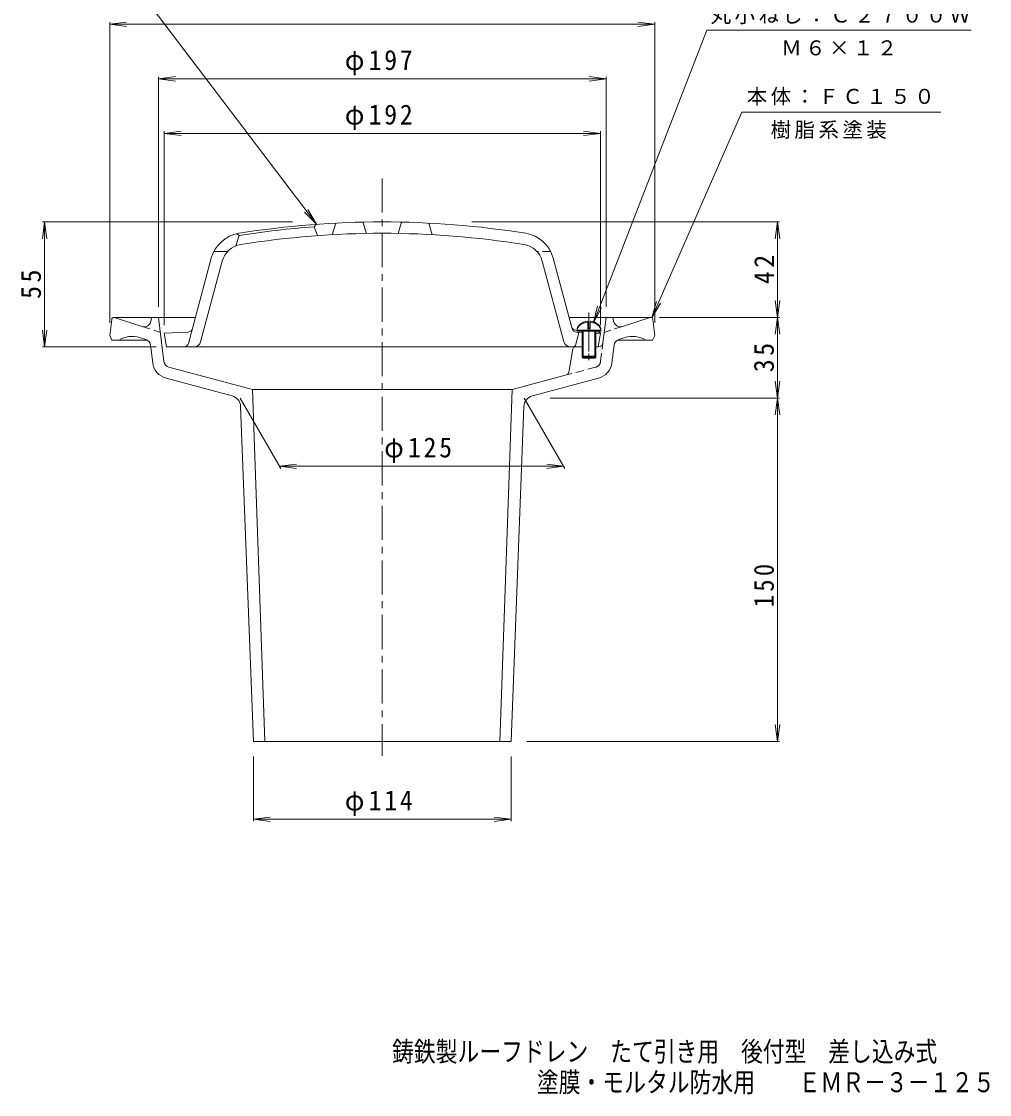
# Model space of a CAD drawing. Units: millimetres, scale not verified. Extents: x -275 to 227, y -346 to 379.
# Drawn here: x -198.8 to 227.3, y -345.6 to 126.5 of the extents above; entities that cross this region are included whole.
import ezdxf
from ezdxf.enums import TextEntityAlignment as Align

# ---------------------------------------------------------------- set-up
doc = ezdxf.new("R2010")
doc.units = ezdxf.units.MM
doc.header["$LTSCALE"] = 3
doc.linetypes.add('CHAIN1', pattern=[8, 5, -1, 1, -1])
doc.linetypes.add('DASHED1', pattern=[1.8, 1.2, -0.6])
for name, color, linetype, lineweight in [('0-0_通り芯', 3, 'Continuous', 9), ('0-2_仕上', 6, 'Continuous', 9), ('0-3_建具', 6, 'Continuous', 9), ('0-4_その他', 7, 'Continuous', 9), ('0-5_寸法', 7, 'Continuous', 9)]:
    doc.layers.add(name, color=color, linetype=linetype, lineweight=lineweight)
doc.layers.add('F-4_F-4ﾚｲﾔ', color=6, linetype='Continuous')
doc.styles.add('ＭＳ ゴシック', font='')
doc.styles.get('ＭＳ ゴシック').set_extended_font_data('MS Gothic')

msp = doc.modelspace()

# ---------------------------------------------------------------- linework, layer by layer
at = {"layer": '0-0_通り芯', "linetype": 'CHAIN1'}
for p, q in [((-39.989, 57.381), (-39.989, -196.571)), ((51.011, -3.772), (51.011, -22.476))]:
    msp.add_line(p, q, dxfattribs=at)
at = {"layer": '0-0_通り芯'}
for p, q in [((-159.099, -4.58), (-159.989, -11.704)), ((-158.106, -3.704), (-122.248, -3.704)), ((-157.989, -3.704), (-145.701, -7.697)), ((-141.489, -3.704), (-141.832, -5.428)), ((-136.111, -23.077), (-138.489, -3.704)), ((78.128, -3.704), (42.269, -3.704)), ((57.13, -14.948), (58.511, -3.704)), ((61.511, -3.704), (61.853, -5.428)), ((78.011, -3.704), (65.723, -7.697)), ((79.12, -4.58), (80.011, -11.704)), ((-159.989, -11.704), (-158.989, -13.704)), ((-143.56, -13.704), (-158.989, -13.704)), ((-144.071, -13.484), (-146.802, -12.597)), ((63.581, -13.704), (79.011, -13.704)), ((64.093, -13.484), (66.823, -12.597)), ((80.011, -11.704), (79.011, -13.704)), ((-142.021, -15.972), (-141.073, -23.686)), ((42.168, -27.849), (43.872, -17.541)), ((44.859, -16.705), (48.011, -16.705)), ((54.011, -16.705), (55.145, -16.705)), ((62.042, -15.972), (61.095, -23.686)), ((-133.909, -25.609), (-97.139, -35.462)), ((-106.051, -38.25), (-135.204, -30.439)), ((41.077, -29.053), (17.161, -35.462)), ((26.073, -38.25), (55.225, -30.439)), ((-97.139, -35.462), (-91.739, -190.262)), ((17.161, -35.462), (-97.139, -35.462)), ((17.161, -35.462), (11.761, -190.262)), ((-102.349, -42.889), (-96.739, -190.262)), ((22.37, -42.889), (16.761, -190.262)), ((16.761, -190.262), (-96.739, -190.262))]:
    msp.add_line(p, q, dxfattribs=at)
at = {"layer": '0-0_通り芯', "linetype": 'DASHED1'}
for p, q in [((-145.701, -7.697), (-137.679, -10.304)), ((65.723, -7.697), (57.7, -10.304)), ((56.132, -23.077), (57.13, -14.948)), ((53.931, -25.609), (41.077, -29.053))]:
    msp.add_line(p, q, dxfattribs=at)
at = {"layer": '0-0_通り芯'}
for centre, radius, start, end in [((-158.106, -4.704), 1, 90, 172.87604), ((78.128, -4.704), 1, 7.12396, 90), ((-144.774, -4.844), 3, 251.99994, 348.7693), ((64.796, -4.844), 3, 191.2307, 288.00006), ((-150.201, -23.058), 11, 72.00012, 121.74939), ((-144.998, -16.337), 3, 6.99995, 72), ((65.02, -16.337), 3, 107.99954, 172.99998), ((70.222, -23.058), 11, 58.25061, 107.99988), ((44.859, -17.705), 1, 90, 170.61281), ((55.145, -14.705), 2, 270, 353.00002), ((-133.133, -22.711), 3, 186.99896, 254.99934), ((-133.133, -22.711), 8, 186.99896, 254.99934), ((40.689, -27.604), 1.5, 284.99974, 350.61266), ((53.154, -22.711), 8, 285.00066, 353.00104), ((-107.345, -43.08), 5, 2.17986, 75.00003), ((27.367, -43.08), 5, 105.00008, 177.82016)]:
    msp.add_arc(centre, radius, start, end, dxfattribs=at)
at = {"layer": '0-0_通り芯', "linetype": 'DASHED1'}
msp.add_arc((53.154, -22.711), 3, 285.00066, 353.00104, dxfattribs=at)
at = {"layer": '0-2_仕上'}
for p, q in [((-48.489, 38.205), (-46.989, 33.233)), ((-31.489, 38.205), (-32.989, 33.233)), ((-102.989, 32.29), (-103.989, 33.118)), ((-60.489, 37.77), (-61.989, 32.682)), ((-19.489, 37.77), (-17.989, 32.682)), ((-104.489, 27.752), (-102.989, 32.29)), ((-114.133, 25.296), (-108.083, 25.296)), ((-125.334, -15.222), (-115.267, 22.348)), ((-119.959, -14.481), (-110.437, 21.054)), ((39.98, -14.481), (30.459, 21.054)), ((43.63, -8.785), (35.288, 22.348)), ((45.219, -9.297), (48.011, -9.413)), ((45.761, -9.297), (56.261, -9.297)), ((48.011, -9.297), (48.011, -20.797)), ((48.511, -9.297), (48.511, -21.297)), ((50.511, -5.415), (50.511, -8.297)), ((50.511, -8.297), (51.511, -8.297)), ((51.511, -5.415), (51.511, -8.297)), ((53.511, -9.297), (53.511, -21.297)), ((54.011, -9.297), (54.011, -20.797)), ((-125.458, -10.266), (-135.989, -10.705)), ((-135.989, -10.705), (-134.989, -16.704)), ((45.282, -15.547), (46.511, -10.309)), ((45.479, -10.266), (48.011, -10.371)), ((54.011, -9.663), (55.011, -9.705)), ((54.011, -10.621), (56.011, -10.705)), ((56.011, -10.705), (55.011, -9.705)), ((56.011, -10.705), (55.011, -16.704)), ((-134.989, -16.704), (48.011, -16.704)), ((55.011, -16.704), (54.011, -16.704)), ((48.011, -20.797), (54.011, -20.797)), ((48.011, -20.797), (48.511, -21.297)), ((48.511, -21.297), (53.511, -21.297)), ((54.011, -20.797), (53.511, -21.297))]:
    msp.add_line(p, q, dxfattribs=at)
at = {"layer": '0-2_仕上', "linetype": 'DASHED1'}
msp.add_line((34.154, 25.296), (28.104, 25.296), dxfattribs=at)
at = {"layer": '0-2_仕上', "linetype": 'CHAIN1'}
msp.add_line((51.011, -1.565), (51.011, -23.209), dxfattribs=at)
at = {"layer": '0-2_仕上'}
msp.add_lwpolyline([(-68.989, 37.243), (-69.989, 36.166), (-68.489, 32.266)], dxfattribs=at)
for centre, radius, start, end in [((-39.989, -361.705), 400, 80.91542, 99.08458), ((-100.778, 18.466), 15, 99.08466, 164.99997), ((-39.989, -361.705), 399, 94.31203, 99.08472), ((-39.989, -361.705), 395, 80.91542, 99.08459), ((20.799, 18.466), 15, 15.00003, 80.9155), ((-100.778, 18.466), 10, 99.0847, 164.99988), ((20.799, 18.466), 10, 15.00012, 80.9153), ((-125.541, -8.267), 2, 272.38673, 345.0005), ((45.303, -7.298), 2, 195.00024, 267.61327), ((45.562, -8.267), 2, 194.9995, 267.61327), ((-127.266, -14.705), 2, 270, 345.00026), ((-122.857, -13.704), 3, 270, 345.00024), ((42.878, -13.704), 3, 194.99976, 270), ((43.822, -15.204), 1.5, 270, 346.80072)]:
    msp.add_arc(centre, radius, start, end, dxfattribs=at)
for start_param, end_param in [(1.6661844, 3.1415927), (6.2831853, 7.7585936)]:
    msp.add_ellipse((51.011, -9.297), major_axis=(5.25, 0), ratio=0.7428, start_param=start_param, end_param=end_param, dxfattribs=at)
at = {"layer": '0-3_建具'}
for p, q in [((50.511, -5.823), (50.511, -8.705)), ((50.511, -8.705), (51.511, -8.705)), ((51.511, -5.823), (51.511, -8.705)), ((45.761, -9.705), (56.261, -9.705)), ((48.011, -9.705), (48.011, -21.205)), ((48.511, -9.705), (48.511, -21.705)), ((53.511, -9.705), (53.511, -21.705)), ((54.011, -9.705), (54.011, -21.205)), ((48.011, -21.205), (54.011, -21.205)), ((48.011, -21.205), (48.511, -21.705)), ((48.511, -21.705), (53.511, -21.705)), ((54.011, -21.205), (53.511, -21.705))]:
    msp.add_line(p, q, dxfattribs=at)
for start_param, end_param in [(1.6661844, 3.1415927), (6.2831853, 7.7585936)]:
    msp.add_ellipse((51.011, -9.705), major_axis=(5.25, 0), ratio=0.7428, start_param=start_param, end_param=end_param, dxfattribs=at)
at = {"layer": '0-4_その他'}
for p, q in [((-159.989, 125.256), (-152.553, 126.235)), ((-159.989, -6.113), (-159.989, 126.156)), ((-159.989, 125.256), (80.011, 125.256)), ((-159.989, 125.256), (-152.553, 124.277)), ((80.011, 125.256), (72.575, 126.235)), ((80.011, 125.256), (72.575, 124.277)), ((80.011, -6.113), (80.011, 126.156)), ((-138.489, 101.256), (-131.053, 102.235)), ((-138.489, 0.947), (-138.489, 102.156)), ((-138.489, 101.256), (58.511, 101.256)), ((-138.489, 101.256), (-131.053, 100.277)), ((58.511, 101.256), (51.075, 102.235)), ((58.511, 101.256), (51.075, 100.277)), ((58.511, 0.947), (58.511, 102.156)), ((-135.989, 77.256), (-128.553, 78.235)), ((-135.989, -7.063), (-135.989, 78.156)), ((-135.989, 77.256), (56.011, 77.256)), ((-135.989, 77.256), (-128.553, 76.277)), ((56.011, 77.256), (48.575, 78.235)), ((56.011, 77.256), (48.575, 76.277)), ((56.011, -7.063), (56.011, 78.156)), ((-188.651, 38.295), (-189.63, 30.86)), ((-79.443, 38.295), (-189.551, 38.295)), ((-188.651, -16.704), (-188.651, 38.295)), ((-188.651, 38.295), (-187.672, 30.86)), ((-0.55, 38.295), (134.911, 38.295)), ((134.011, 38.295), (133.032, 30.86)), ((134.011, -3.705), (134.011, 38.295)), ((134.011, 38.295), (134.99, 30.86)), ((78.669, -3.863), (80.753, 3.341)), ((78.669, -3.863), (82.546, 2.557)), ((134.011, -3.705), (133.032, 3.731)), ((134.011, -3.705), (134.99, 3.731)), ((82.011, -3.705), (134.911, -3.705)), ((134.011, -3.705), (133.032, -11.14)), ((134.011, -39.205), (134.011, -3.705)), ((134.011, -3.705), (134.99, -11.14)), ((-188.651, -16.704), (-189.63, -9.269)), ((-188.651, -16.704), (-187.672, -9.269)), ((-139.489, -16.704), (-189.551, -16.704)), ((134.011, -39.205), (133.032, -31.769)), ((134.011, -39.205), (134.99, -31.769)), ((-102.489, -39.204), (-84.604, -70.183)), ((22.511, -39.205), (40.396, -70.183)), ((33.916, -39.205), (134.911, -39.205)), ((134.011, -39.205), (134.99, -46.64)), ((-85.169, -69.205), (-77.733, -68.226)), ((-85.169, -69.205), (-77.733, -70.183)), ((39.831, -69.205), (32.395, -68.226)), ((134.011, -190.262), (133.032, -182.826)), ((134.011, -190.262), (134.99, -182.826)), ((23.693, -190.262), (134.911, -190.262)), ((-96.739, -196.958), (-96.739, -225.43)), ((16.761, -196.958), (16.761, -225.43)), ((-96.739, -224.53), (-89.303, -223.551)), ((-96.739, -224.53), (16.761, -224.53)), ((-96.739, -224.53), (-89.303, -225.509)), ((16.761, -224.53), (9.325, -223.551)), ((16.761, -224.53), (9.325, -225.509))]:
    msp.add_line(p, q, dxfattribs=at)
for points in [[(134.011, -190.262), (134.011, -39.205), (133.032, -46.64)], [(-85.169, -69.205), (39.831, -69.205), (32.395, -70.183)]]:
    msp.add_lwpolyline(points, dxfattribs=at)
at = {"layer": '0-5_寸法'}
for p, q in [((-146.659, 139.698), (-68.989, 37.243)), ((52.946, -6.079), (102.938, 122.681)), ((102.938, 122.681), (219.318, 122.681)), ((78.669, -3.863), (118.238, 86.559)), ((118.238, 86.559), (205.912, 86.559)), ((-68.989, 37.243), (-74.262, 42.577)), ((-68.989, 37.243), (-72.701, 43.76)), ((52.946, -6.079), (54.731, 1.205)), ((52.946, -6.079), (56.555, 0.495))]:
    msp.add_line(p, q, dxfattribs=at)

# ---------------------------------------------------------------- texts
at = {"layer": '0-4_その他', "color": 2, "char_height": 8.798, "attachment_point": 7, "style": 'ＭＳ ゴシック'}
for s, insert in [('\\T1.21;\\W0.95;φ197', (-56.489, 102.756)), ('\\T1.21;\\W0.95;φ192', (-56.489, 78.756)), ('\\T1.21;\\W0.95;φ125', (-39.169, -67.705)), ('\\T1.21;\\W0.95;φ114', (-56.489, -223.03))]:
    msp.add_mtext(s, dxfattribs=dict(at, insert=insert))
at = {"layer": '0-4_その他', "color": 2, "char_height": 8.798, "attachment_point": 7, "rotation": 90, "style": 'ＭＳ ゴシック'}
for s, insert in [('\\T1.27;\\W0.95;42', (132.511, 10.92)), ('\\T1.27;\\W0.95;55', (-190.151, 4.421)), ('\\T1.27;\\W0.95;35', (132.511, -27.829)), ('\\T1.27;\\W0.9;150', (132.511, -131.233))]:
    msp.add_mtext(s, dxfattribs=dict(at, insert=insert))
at = {"layer": '0-5_寸法', "char_height": 6.598, "attachment_point": 7, "style": 'ＭＳ ゴシック'}
for s, insert in [('\\T1.17;丸小ねじ：Ｃ２７００Ｗ', (104.547, 125.272)), ('\\T1.17;Ｍ６×１２', (135.628, 111.482)), ('\\T1.17;本体：ＦＣ１５０', (120.476, 89.505)), ('\\T1.17;樹脂系塗装', (130.977, 74.802))]:
    msp.add_mtext(s, dxfattribs=dict(at, insert=insert))
at = {"layer": 'F-4_F-4ﾚｲﾔ', "style": 'ＭＳ ゴシック', "width": 0.8}
for s, p in [('鋳鉄製ルーフドレン\u3000たて引き用\u3000後付型\u3000差し込み式', (-35.686, -333.767)), ('塗膜・モルタル防水用\u3000\u3000ＥＭＲ－３－１２５', (28.101, -347.267))]:
    msp.add_text(s, height=8.798, dxfattribs=at).set_placement(p, align=Align.BOTTOM_LEFT)

doc.saveas('drawing.dxf')
